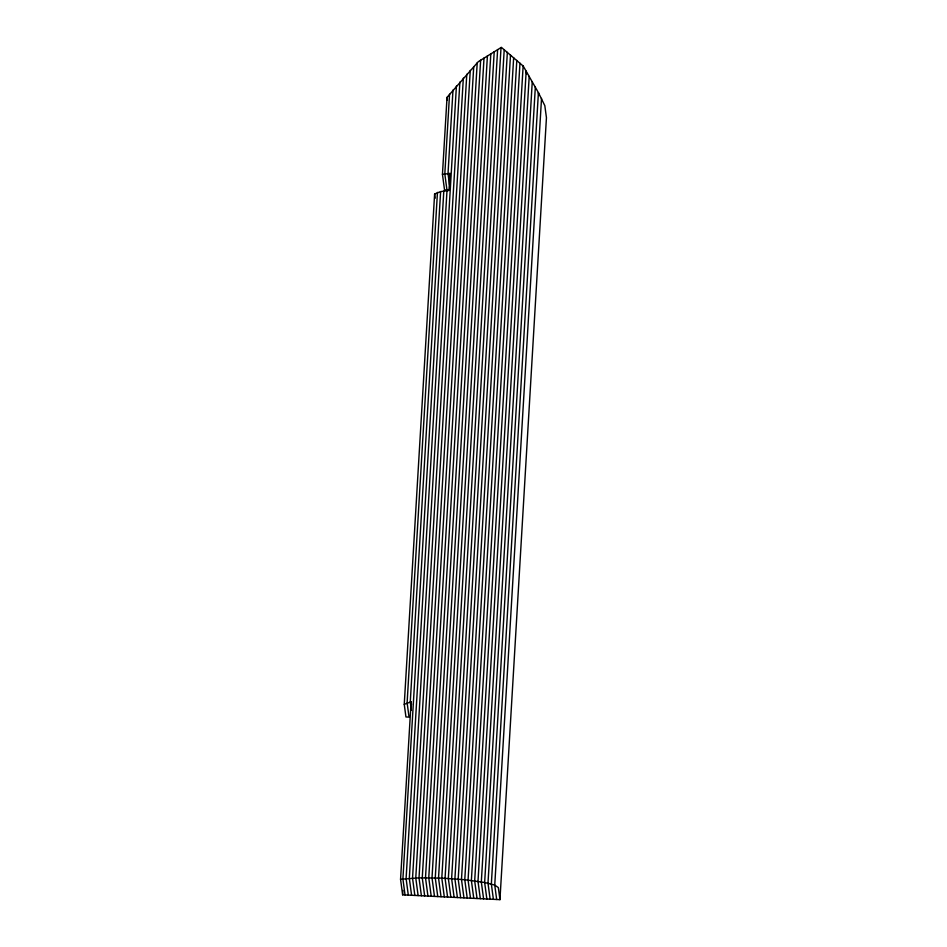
<?xml version="1.0" encoding="UTF-8"?>
<svg xmlns="http://www.w3.org/2000/svg" width="947" height="947" viewBox="0 0 947 947"><rect width="100%" height="100%" fill="white"/><g stroke="black" fill="none" stroke-linecap="round" stroke-linejoin="round"><path stroke-width="1.42" d="M437.455 192.383L407.115 702.698L409.033 717.116L405.943 716.962L404.251 704.343L434.614 194.017L440.615 191.602L448.973 190.465L450.003 173.431L442.45 174.331L444.522 189.85L448.594 190.039M440.615 191.602L410.264 701.952L411.377 710.309M442.45 174.331L447.031 97.375L478.259 61.721L501.377 47.35L523.218 66.065L538.405 92.628L544.821 105.638L546.443 117.712L499.945 899.65L402.629 894.82L400.557 879.301L411.105 701.798L404.251 704.343M443.8 191.069L402.901 878.958L405.032 894.939M449.553 94.227L444.818 173.976L446.948 189.956M402.629 894.82L402.889 890.429M446.996 190.667L406.097 878.591L408.299 895.104M452.986 90.083L448.014 173.597L449.482 184.618M456.418 86.035L409.317 878.319L411.578 895.27M459.875 82.058L412.537 878.118L414.845 895.436M463.332 78.139L415.769 877.964L418.124 895.59M466.788 74.257L419.012 877.869L421.391 895.755M470.257 70.421L422.255 877.81L424.67 895.921M473.725 66.621L425.499 877.786L427.937 896.075M477.205 62.857L428.754 877.786L431.216 896.241M480.626 60.194L432.01 877.833L434.484 896.407M484.012 58.016L435.265 877.893L437.763 896.56M487.409 55.873L438.532 877.999L441.03 896.726M490.818 53.754L441.799 878.118L444.309 896.892M494.216 51.659L445.066 878.271L447.576 897.058M497.625 49.587L448.345 878.437L450.855 897.211M501.034 47.551L451.624 878.638L454.122 897.377M504.206 49.694L454.903 878.875L457.401 897.543M507.355 52.334L458.194 879.124L460.668 897.697M510.504 54.997L461.485 879.408L463.947 897.863M513.653 57.696L464.776 879.727L467.214 898.028M516.802 60.419L468.067 880.083L470.493 898.194M519.962 63.189L471.381 880.461L473.76 898.348M523.135 65.994L474.684 880.888L477.039 898.514M529.207 76.364L481.325 881.894L483.586 898.845M532.261 81.679L484.651 882.486L486.853 898.999M535.327 87.088L487.989 883.172L490.132 899.165M541.518 98.417L494.748 885.078L496.678 899.484M400.557 879.301L419.012 877.869L441.799 878.118L464.776 879.727L484.651 882.486L494.748 885.078L498.335 887.576L499.945 899.65M538.784 95.41L538.405 92.628L491.351 884.001L493.399 899.33M526.556 74.008L526.177 71.12L477.998 881.361L480.307 898.679M447.031 97.375L447.398 100.193M450.003 173.431L450.381 176.225M434.614 194.017L435.17 198.231M411.105 701.798L411.483 704.615"/></g></svg>
